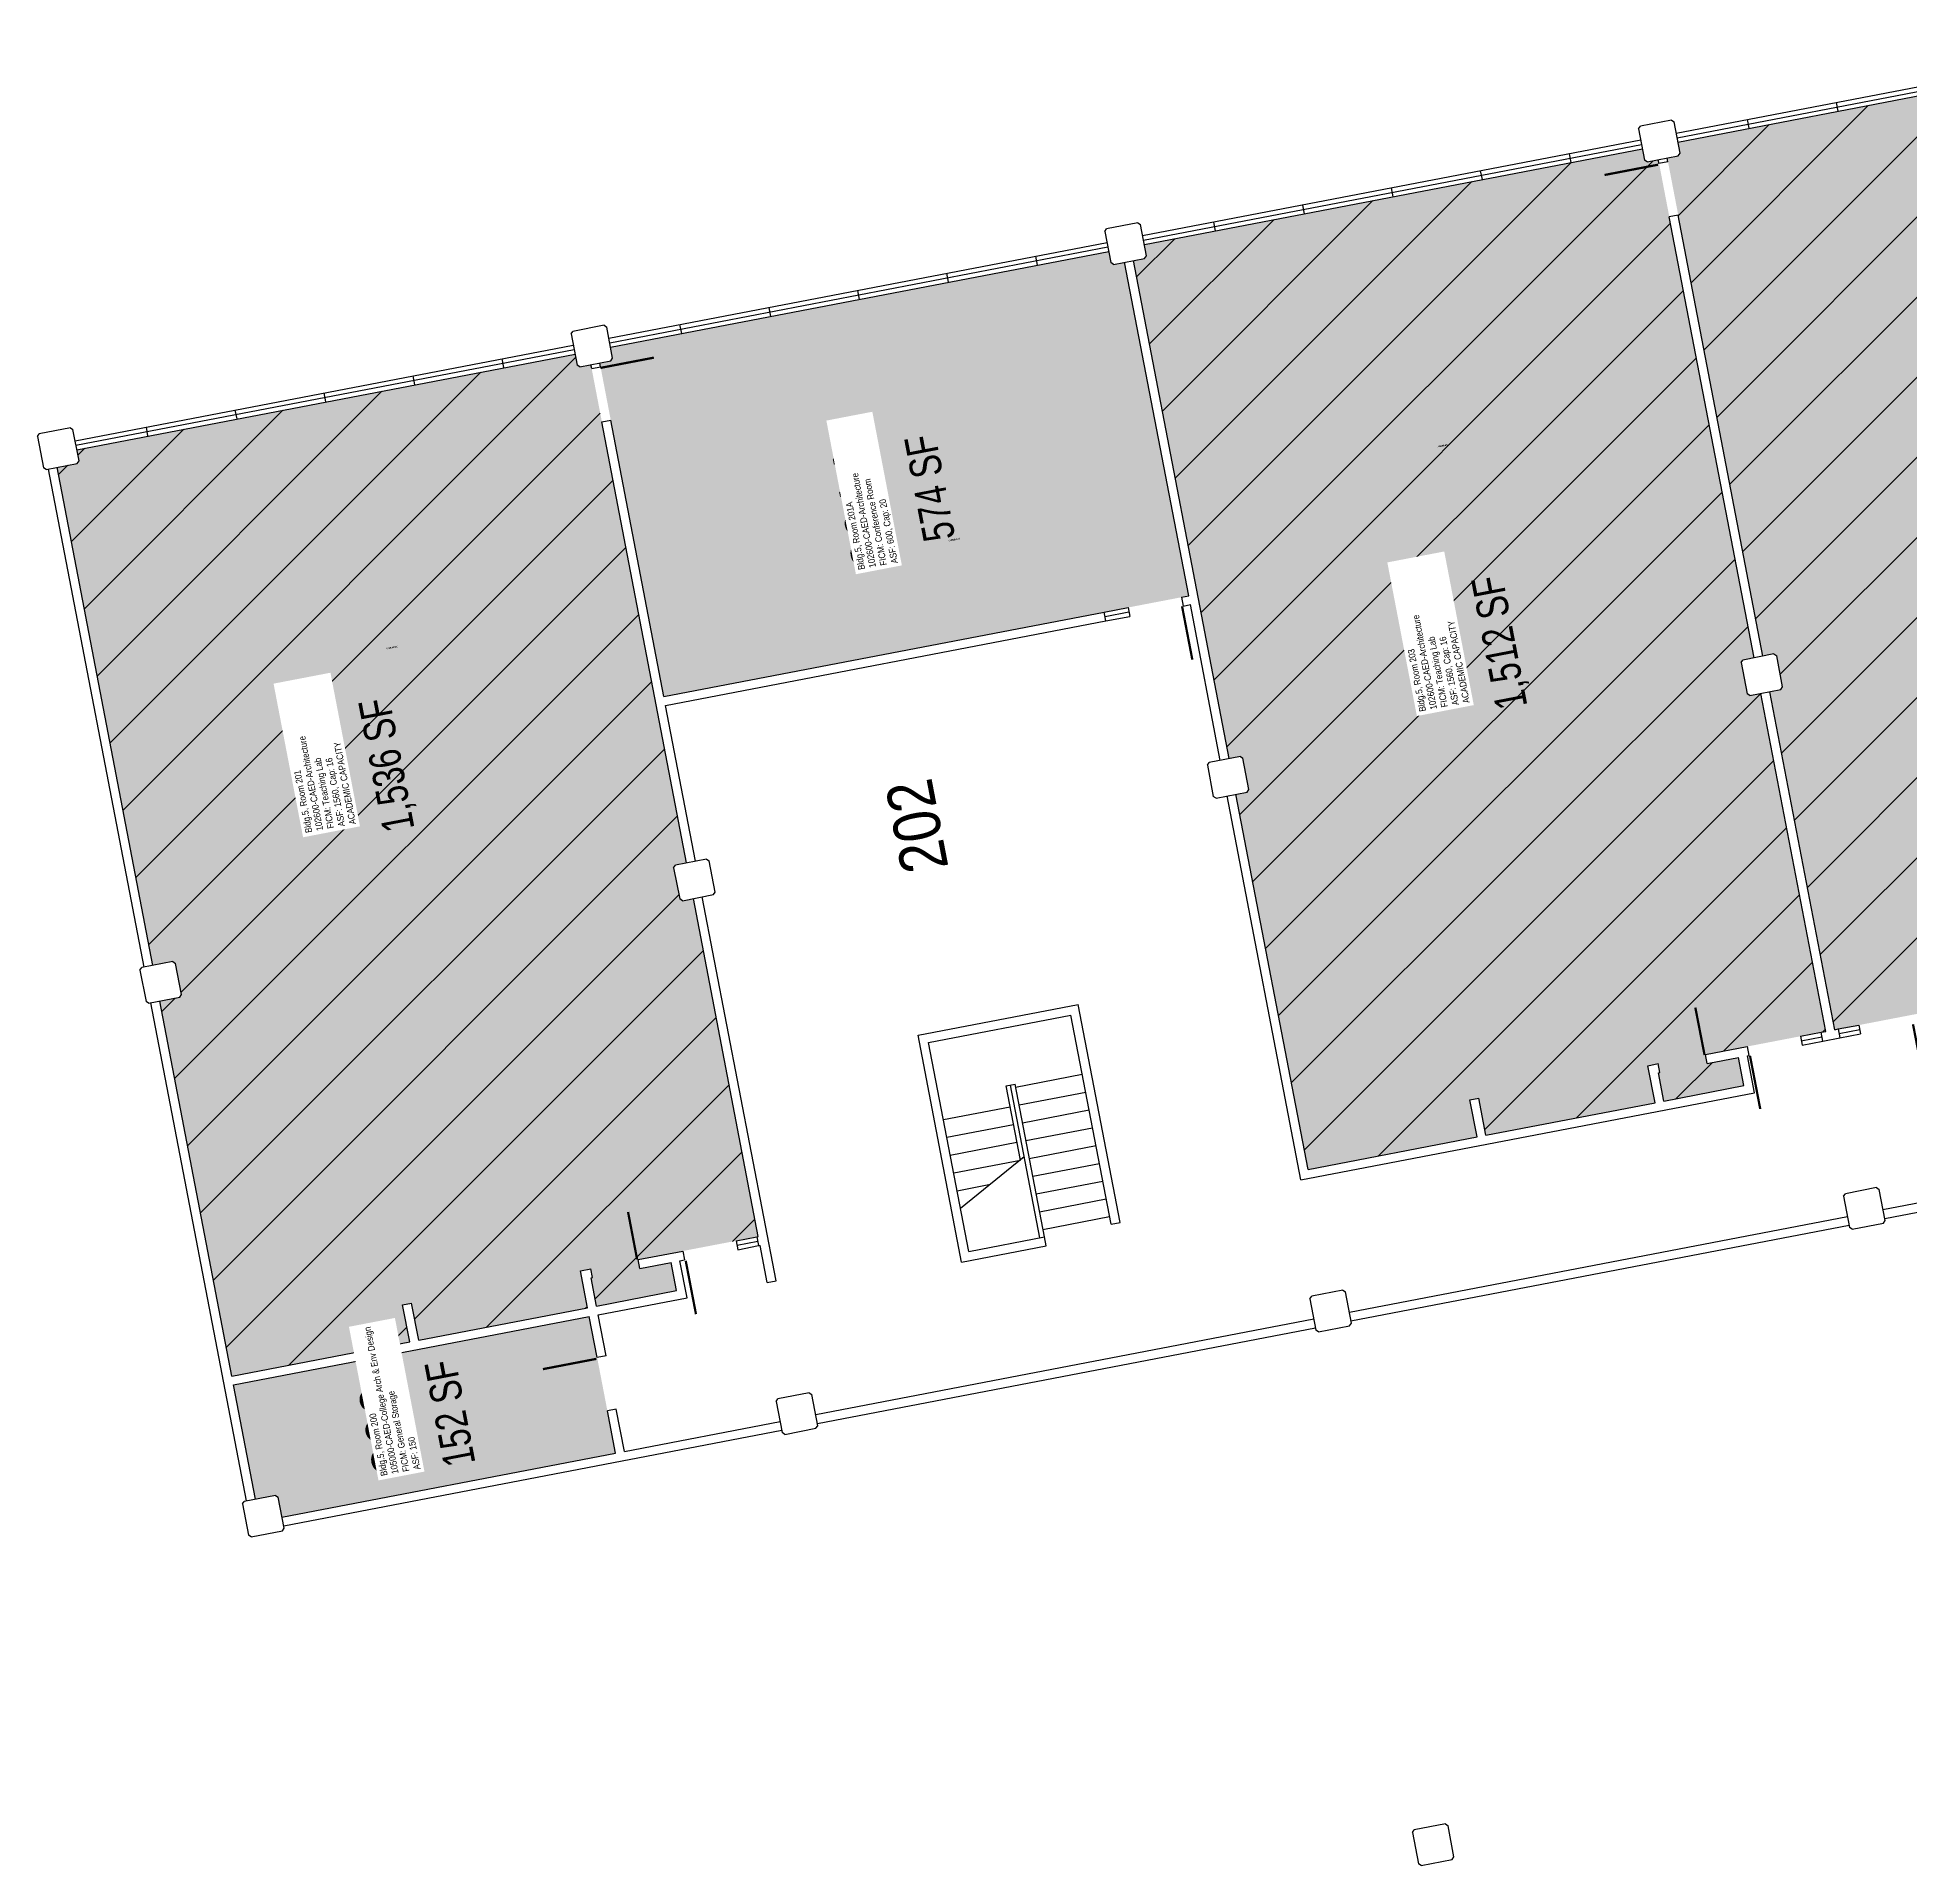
# Model space of a CAD drawing. Header units: inches. Extents: x 69199020 to 69202739, y 27674225 to 27677034.
# Drawn here: x 69199020 to 69200261, y 27675548 to 27676758 of the extents above; entities that cross this region are included whole.
import ezdxf
from ezdxf.enums import TextEntityAlignment as Align

# ---------------------------------------------------------------- set-up
doc = ezdxf.new("R2010")
doc.units = ezdxf.units.IN
doc.header["$LTSCALE"] = 10
doc.header["$MEASUREMENT"] = 0
for name, color, linetype in [('A-DOOR', 2, 'CONTINUOUS'), ('A-FLOR', 3, 'CONTINUOUS'), ('A-GLAZ', 1, 'CONTINUOUS'), ('A-IDEN-RNUM', 7, 'CONTINUOUS'), ('A-IDEN-SNUM', 4, 'CONTINUOUS'), ('A-IDEN-VNUM', 4, 'CONTINUOUS'), ('A-WALL', 5, 'CONTINUOUS'), ('AREA-TEXT', 3, 'CONTINUOUS'), ('Rooms-Capacity', 4, 'CONTINUOUS'), ('Rooms-Category-Color', 7, 'CONTINUOUS'), ('Rooms-College-Color', 7, 'CONTINUOUS'), ('Rooms-Department-Color', 7, 'CONTINUOUS'), ('Rooms-Division-Color', 7, 'CONTINUOUS'), ('Rooms-Information', 7, 'CONTINUOUS')]:
    doc.layers.add(name, color=color, linetype=linetype)
doc.styles.add('CP_AREA', font='arial.ttf', dxfattribs={"height": 15})
doc.styles.add('CP_ROOMSNUMBER', font='arial.ttf', dxfattribs={"height": 1})
doc.styles.add('CP_ROOMVNUMBER', font='arial.ttf', dxfattribs={"width": 0.85, "height": 0.075})
pattern_1 = [(45, (0, 0), (-26.516504294, 26.516504294), [])]

msp = doc.modelspace()

# ---------------------------------------------------------------- hatches: boundary and pattern name
at = {"layer": 'Rooms-Capacity'}
h = msp.add_hatch(dxfattribs=at)
h.set_pattern_fill('ANSI31', color=256, scale=300, style=0)
h.set_pattern_definition(pattern_1)
h.paths.add_polyline_path([(69200322.1, 27676116.5), (69200321, 27676122.4), (69200328.4, 27676123.9), (69200333.2, 27676099.3), (69200445.1, 27676120.8), (69200440.4, 27676145.4), (69200446.3, 27676146.5), (69200451, 27676121.9), (69200563, 27676143.5), (69200515.2, 27676391.9), (69200507.9, 27676390.5), (69200506.1, 27676391.7), (69200502.1, 27676412.3), (69200503.3, 27676414.1), (69200510.7, 27676415.5), (69200447.3, 27676745.4), (69200439.9, 27676744), (69200438.2, 27676745.2), (69200436.8, 27676752.6), (69200106.8, 27676689.2), (69200108.2, 27676681.8), (69200107, 27676680.1), (69200099.7, 27676678.7), (69200163.1, 27676348.7), (69200170.4, 27676350.1), (69200172.2, 27676348.9), (69200176.1, 27676328.3), (69200174.9, 27676326.5), (69200167.6, 27676325.1), (69200210.6, 27676101.2), (69200289.5, 27676116.4), (69200290.7, 27676110.5), (69200270.7, 27676106.6), (69200274.2, 27676088), (69200327.3, 27676098.2), (69200323.7, 27676116.8)])
h = msp.add_hatch(dxfattribs=at)
h.set_pattern_fill('ANSI31', color=256, scale=300, style=0)
h.set_pattern_definition(pattern_1)
h.paths.add_polyline_path([(69199746.1, 27676610.7), (69199753.5, 27676612.1), (69199754.7, 27676613.9), (69199753.3, 27676621.3), (69200083.2, 27676684.7), (69200084.6, 27676677.3), (69200086.4, 27676676.1), (69200093.8, 27676677.5), (69200157.2, 27676347.6), (69200149.8, 27676346.1), (69200148.6, 27676344.4), (69200152.6, 27676323.8), (69200154.3, 27676322.6), (69200161.7, 27676324), (69200204.7, 27676100.1), (69200125.1, 27676084.8), (69200126.2, 27676078.9), (69200146.9, 27676082.9), (69200150.5, 27676064.2), (69200097.5, 27676054), (69200093.9, 27676072.7), (69200094.8, 27676072.9), (69200093.7, 27676078.8), (69200086.9, 27676077.4), (69200091.6, 27676052.9), (69199979.6, 27676031.4), (69199974.9, 27676055.9), (69199969, 27676054.8), (69199973.7, 27676030.3), (69199861.8, 27676008.7), (69199814, 27676257.2), (69199821.4, 27676258.6), (69199822.6, 27676260.4), (69199818.6, 27676281), (69199816.9, 27676282.2), (69199809.5, 27676280.8)])
h = msp.add_hatch(dxfattribs=at)
h.set_pattern_fill('ANSI31', color=256, scale=300, style=0)
h.set_pattern_definition(pattern_1)
h.paths.add_polyline_path([(69199033.2, 27676473.8), (69199046.4, 27676476.3), (69199047.6, 27676478.1), (69199046.2, 27676485.4), (69199376.2, 27676548.8), (69199377.6, 27676541.5), (69199379.3, 27676540.3), (69199386.7, 27676541.7), (69199450.1, 27676211.7), (69199442.7, 27676210.3), (69199441.5, 27676208.5), (69199445.5, 27676187.9), (69199447.3, 27676186.7), (69199454.6, 27676188.1), (69199497.6, 27675964.2), (69199418.1, 27675949), (69199419.2, 27675943.1), (69199439.8, 27675947), (69199443.4, 27675928.4), (69199390.4, 27675918.2), (69199386.8, 27675936.8), (69199387.8, 27675937), (69199386.7, 27675942.9), (69199379.8, 27675941.6), (69199384.5, 27675917), (69199272.6, 27675895.5), (69199267.8, 27675920.1), (69199261.9, 27675919), (69199266.7, 27675894.4), (69199148.8, 27675871.8), (69199101.1, 27676120.2), (69199114.3, 27676122.8), (69199115.5, 27676124.5), (69199111.6, 27676145.1), (69199109.8, 27676146.3), (69199096.6, 27676143.8)])
at = {"layer": 'Rooms-Category-Color', "true_color": 0xe3f498}
for points in [[(69200322.1, 27676116.5), (69200321, 27676122.4), (69200328.4, 27676123.9), (69200333.2, 27676099.3), (69200445.1, 27676120.8), (69200440.4, 27676145.4), (69200446.3, 27676146.5), (69200451, 27676121.9), (69200563, 27676143.5), (69200515.2, 27676391.9), (69200507.9, 27676390.5), (69200506.1, 27676391.7), (69200502.1, 27676412.3), (69200503.3, 27676414.1), (69200510.7, 27676415.5), (69200447.3, 27676745.4), (69200439.9, 27676744), (69200438.2, 27676745.2), (69200436.8, 27676752.6), (69200106.8, 27676689.2), (69200108.2, 27676681.8), (69200107, 27676680.1), (69200099.7, 27676678.7), (69200163.1, 27676348.7), (69200170.4, 27676350.1), (69200172.2, 27676348.9), (69200176.1, 27676328.3), (69200174.9, 27676326.5), (69200167.6, 27676325.1), (69200210.6, 27676101.2), (69200289.5, 27676116.4), (69200290.7, 27676110.5), (69200270.7, 27676106.6), (69200274.2, 27676088), (69200327.3, 27676098.2), (69200323.7, 27676116.8)], [(69199746.1, 27676610.7), (69199753.5, 27676612.1), (69199754.7, 27676613.9), (69199753.3, 27676621.3), (69200083.2, 27676684.7), (69200084.6, 27676677.3), (69200086.4, 27676676.1), (69200093.8, 27676677.5), (69200157.2, 27676347.6), (69200149.8, 27676346.1), (69200148.6, 27676344.4), (69200152.6, 27676323.8), (69200154.3, 27676322.6), (69200161.7, 27676324), (69200204.7, 27676100.1), (69200125.1, 27676084.8), (69200126.2, 27676078.9), (69200146.9, 27676082.9), (69200150.5, 27676064.2), (69200097.5, 27676054), (69200093.9, 27676072.7), (69200094.8, 27676072.9), (69200093.7, 27676078.8), (69200086.9, 27676077.4), (69200091.6, 27676052.9), (69199979.6, 27676031.4), (69199974.9, 27676055.9), (69199969, 27676054.8), (69199973.7, 27676030.3), (69199861.8, 27676008.7), (69199814, 27676257.2), (69199821.4, 27676258.6), (69199822.6, 27676260.4), (69199818.6, 27676281), (69199816.9, 27676282.2), (69199809.5, 27676280.8)], [(69199033.2, 27676473.8), (69199046.4, 27676476.3), (69199047.6, 27676478.1), (69199046.2, 27676485.4), (69199376.2, 27676548.8), (69199377.6, 27676541.5), (69199379.3, 27676540.3), (69199386.7, 27676541.7), (69199450.1, 27676211.7), (69199442.7, 27676210.3), (69199441.5, 27676208.5), (69199445.5, 27676187.9), (69199447.3, 27676186.7), (69199454.6, 27676188.1), (69199497.6, 27675964.2), (69199418.1, 27675949), (69199419.2, 27675943.1), (69199439.8, 27675947), (69199443.4, 27675928.4), (69199390.4, 27675918.2), (69199386.8, 27675936.8), (69199387.8, 27675937), (69199386.7, 27675942.9), (69199379.8, 27675941.6), (69199384.5, 27675917), (69199272.6, 27675895.5), (69199267.8, 27675920.1), (69199261.9, 27675919), (69199266.7, 27675894.4), (69199148.8, 27675871.8), (69199101.1, 27676120.2), (69199114.3, 27676122.8), (69199115.5, 27676124.5), (69199111.6, 27676145.1), (69199109.8, 27676146.3), (69199096.6, 27676143.8)]]:
    msp.add_hatch(color=61, dxfattribs=at).paths.add_polyline_path(points)
at = {"layer": 'Rooms-Category-Color', "true_color": 0xfa9ba3}
msp.add_hatch(color=241, dxfattribs=at).paths.add_polyline_path([(69199392.6, 27676542.8), (69199400, 27676544.2), (69199401.1, 27676546), (69199399.7, 27676553.3), (69199729.7, 27676616.7), (69199731.1, 27676609.4), (69199732.9, 27676608.2), (69199740.2, 27676609.6), (69199782.7, 27676388.6), (69199435, 27676321.9)])
at = {"layer": 'Rooms-Category-Color', "true_color": 0xe3c5e1}
msp.add_hatch(color=254, dxfattribs=at).paths.add_polyline_path([(69199150, 27675865.9), (69199385.6, 27675911.2), (69199403, 27675820.8), (69199182, 27675778.4), (69199179.5, 27675791.6), (69199177.7, 27675792.8), (69199164.5, 27675790.3)])
at = {"layer": 'Rooms-College-Color', "true_color": 0xe3f498}
for points in [[(69200322.1, 27676116.5), (69200321, 27676122.4), (69200328.4, 27676123.9), (69200333.2, 27676099.3), (69200445.1, 27676120.8), (69200440.4, 27676145.4), (69200446.3, 27676146.5), (69200451, 27676121.9), (69200563, 27676143.5), (69200515.2, 27676391.9), (69200507.9, 27676390.5), (69200506.1, 27676391.7), (69200502.1, 27676412.3), (69200503.3, 27676414.1), (69200510.7, 27676415.5), (69200447.3, 27676745.4), (69200439.9, 27676744), (69200438.2, 27676745.2), (69200436.8, 27676752.6), (69200106.8, 27676689.2), (69200108.2, 27676681.8), (69200107, 27676680.1), (69200099.7, 27676678.7), (69200163.1, 27676348.7), (69200170.4, 27676350.1), (69200172.2, 27676348.9), (69200176.1, 27676328.3), (69200174.9, 27676326.5), (69200167.6, 27676325.1), (69200210.6, 27676101.2), (69200289.5, 27676116.4), (69200290.7, 27676110.5), (69200270.7, 27676106.6), (69200274.2, 27676088), (69200327.3, 27676098.2), (69200323.7, 27676116.8)], [(69199746.1, 27676610.7), (69199753.5, 27676612.1), (69199754.7, 27676613.9), (69199753.3, 27676621.3), (69200083.2, 27676684.7), (69200084.6, 27676677.3), (69200086.4, 27676676.1), (69200093.8, 27676677.5), (69200157.2, 27676347.6), (69200149.8, 27676346.1), (69200148.6, 27676344.4), (69200152.6, 27676323.8), (69200154.3, 27676322.6), (69200161.7, 27676324), (69200204.7, 27676100.1), (69200125.1, 27676084.8), (69200126.2, 27676078.9), (69200146.9, 27676082.9), (69200150.5, 27676064.2), (69200097.5, 27676054), (69200093.9, 27676072.7), (69200094.8, 27676072.9), (69200093.7, 27676078.8), (69200086.9, 27676077.4), (69200091.6, 27676052.9), (69199979.6, 27676031.4), (69199974.9, 27676055.9), (69199969, 27676054.8), (69199973.7, 27676030.3), (69199861.8, 27676008.7), (69199814, 27676257.2), (69199821.4, 27676258.6), (69199822.6, 27676260.4), (69199818.6, 27676281), (69199816.9, 27676282.2), (69199809.5, 27676280.8)], [(69199392.6, 27676542.8), (69199400, 27676544.2), (69199401.1, 27676546), (69199399.7, 27676553.3), (69199729.7, 27676616.7), (69199731.1, 27676609.4), (69199732.9, 27676608.2), (69199740.2, 27676609.6), (69199782.7, 27676388.6), (69199435, 27676321.9)], [(69199033.2, 27676473.8), (69199046.4, 27676476.3), (69199047.6, 27676478.1), (69199046.2, 27676485.4), (69199376.2, 27676548.8), (69199377.6, 27676541.5), (69199379.3, 27676540.3), (69199386.7, 27676541.7), (69199450.1, 27676211.7), (69199442.7, 27676210.3), (69199441.5, 27676208.5), (69199445.5, 27676187.9), (69199447.3, 27676186.7), (69199454.6, 27676188.1), (69199497.6, 27675964.2), (69199418.1, 27675949), (69199419.2, 27675943.1), (69199439.8, 27675947), (69199443.4, 27675928.4), (69199390.4, 27675918.2), (69199386.8, 27675936.8), (69199387.8, 27675937), (69199386.7, 27675942.9), (69199379.8, 27675941.6), (69199384.5, 27675917), (69199272.6, 27675895.5), (69199267.8, 27675920.1), (69199261.9, 27675919), (69199266.7, 27675894.4), (69199148.8, 27675871.8), (69199101.1, 27676120.2), (69199114.3, 27676122.8), (69199115.5, 27676124.5), (69199111.6, 27676145.1), (69199109.8, 27676146.3), (69199096.6, 27676143.8)], [(69199150, 27675865.9), (69199385.6, 27675911.2), (69199403, 27675820.8), (69199182, 27675778.4), (69199179.5, 27675791.6), (69199177.7, 27675792.8), (69199164.5, 27675790.3)]]:
    msp.add_hatch(color=61, dxfattribs=at).paths.add_polyline_path(points)
at = {"layer": 'Rooms-Department-Color', "true_color": 0xe3f498}
for points in [[(69200322.1, 27676116.5), (69200321, 27676122.4), (69200328.4, 27676123.9), (69200333.2, 27676099.3), (69200445.1, 27676120.8), (69200440.4, 27676145.4), (69200446.3, 27676146.5), (69200451, 27676121.9), (69200563, 27676143.5), (69200515.2, 27676391.9), (69200507.9, 27676390.5), (69200506.1, 27676391.7), (69200502.1, 27676412.3), (69200503.3, 27676414.1), (69200510.7, 27676415.5), (69200447.3, 27676745.4), (69200439.9, 27676744), (69200438.2, 27676745.2), (69200436.8, 27676752.6), (69200106.8, 27676689.2), (69200108.2, 27676681.8), (69200107, 27676680.1), (69200099.7, 27676678.7), (69200163.1, 27676348.7), (69200170.4, 27676350.1), (69200172.2, 27676348.9), (69200176.1, 27676328.3), (69200174.9, 27676326.5), (69200167.6, 27676325.1), (69200210.6, 27676101.2), (69200289.5, 27676116.4), (69200290.7, 27676110.5), (69200270.7, 27676106.6), (69200274.2, 27676088), (69200327.3, 27676098.2), (69200323.7, 27676116.8)], [(69199746.1, 27676610.7), (69199753.5, 27676612.1), (69199754.7, 27676613.9), (69199753.3, 27676621.3), (69200083.2, 27676684.7), (69200084.6, 27676677.3), (69200086.4, 27676676.1), (69200093.8, 27676677.5), (69200157.2, 27676347.6), (69200149.8, 27676346.1), (69200148.6, 27676344.4), (69200152.6, 27676323.8), (69200154.3, 27676322.6), (69200161.7, 27676324), (69200204.7, 27676100.1), (69200125.1, 27676084.8), (69200126.2, 27676078.9), (69200146.9, 27676082.9), (69200150.5, 27676064.2), (69200097.5, 27676054), (69200093.9, 27676072.7), (69200094.8, 27676072.9), (69200093.7, 27676078.8), (69200086.9, 27676077.4), (69200091.6, 27676052.9), (69199979.6, 27676031.4), (69199974.9, 27676055.9), (69199969, 27676054.8), (69199973.7, 27676030.3), (69199861.8, 27676008.7), (69199814, 27676257.2), (69199821.4, 27676258.6), (69199822.6, 27676260.4), (69199818.6, 27676281), (69199816.9, 27676282.2), (69199809.5, 27676280.8)], [(69199392.6, 27676542.8), (69199400, 27676544.2), (69199401.1, 27676546), (69199399.7, 27676553.3), (69199729.7, 27676616.7), (69199731.1, 27676609.4), (69199732.9, 27676608.2), (69199740.2, 27676609.6), (69199782.7, 27676388.6), (69199435, 27676321.9)], [(69199033.2, 27676473.8), (69199046.4, 27676476.3), (69199047.6, 27676478.1), (69199046.2, 27676485.4), (69199376.2, 27676548.8), (69199377.6, 27676541.5), (69199379.3, 27676540.3), (69199386.7, 27676541.7), (69199450.1, 27676211.7), (69199442.7, 27676210.3), (69199441.5, 27676208.5), (69199445.5, 27676187.9), (69199447.3, 27676186.7), (69199454.6, 27676188.1), (69199497.6, 27675964.2), (69199418.1, 27675949), (69199419.2, 27675943.1), (69199439.8, 27675947), (69199443.4, 27675928.4), (69199390.4, 27675918.2), (69199386.8, 27675936.8), (69199387.8, 27675937), (69199386.7, 27675942.9), (69199379.8, 27675941.6), (69199384.5, 27675917), (69199272.6, 27675895.5), (69199267.8, 27675920.1), (69199261.9, 27675919), (69199266.7, 27675894.4), (69199148.8, 27675871.8), (69199101.1, 27676120.2), (69199114.3, 27676122.8), (69199115.5, 27676124.5), (69199111.6, 27676145.1), (69199109.8, 27676146.3), (69199096.6, 27676143.8)], [(69199150, 27675865.9), (69199385.6, 27675911.2), (69199403, 27675820.8), (69199182, 27675778.4), (69199179.5, 27675791.6), (69199177.7, 27675792.8), (69199164.5, 27675790.3)]]:
    msp.add_hatch(color=61, dxfattribs=at).paths.add_polyline_path(points)
at = {"layer": 'Rooms-Division-Color', "true_color": 0xe3f498}
for points in [[(69200322.1, 27676116.5), (69200321, 27676122.4), (69200328.4, 27676123.9), (69200333.2, 27676099.3), (69200445.1, 27676120.8), (69200440.4, 27676145.4), (69200446.3, 27676146.5), (69200451, 27676121.9), (69200563, 27676143.5), (69200515.2, 27676391.9), (69200507.9, 27676390.5), (69200506.1, 27676391.7), (69200502.1, 27676412.3), (69200503.3, 27676414.1), (69200510.7, 27676415.5), (69200447.3, 27676745.4), (69200439.9, 27676744), (69200438.2, 27676745.2), (69200436.8, 27676752.6), (69200106.8, 27676689.2), (69200108.2, 27676681.8), (69200107, 27676680.1), (69200099.7, 27676678.7), (69200163.1, 27676348.7), (69200170.4, 27676350.1), (69200172.2, 27676348.9), (69200176.1, 27676328.3), (69200174.9, 27676326.5), (69200167.6, 27676325.1), (69200210.6, 27676101.2), (69200289.5, 27676116.4), (69200290.7, 27676110.5), (69200270.7, 27676106.6), (69200274.2, 27676088), (69200327.3, 27676098.2), (69200323.7, 27676116.8)], [(69199746.1, 27676610.7), (69199753.5, 27676612.1), (69199754.7, 27676613.9), (69199753.3, 27676621.3), (69200083.2, 27676684.7), (69200084.6, 27676677.3), (69200086.4, 27676676.1), (69200093.8, 27676677.5), (69200157.2, 27676347.6), (69200149.8, 27676346.1), (69200148.6, 27676344.4), (69200152.6, 27676323.8), (69200154.3, 27676322.6), (69200161.7, 27676324), (69200204.7, 27676100.1), (69200125.1, 27676084.8), (69200126.2, 27676078.9), (69200146.9, 27676082.9), (69200150.5, 27676064.2), (69200097.5, 27676054), (69200093.9, 27676072.7), (69200094.8, 27676072.9), (69200093.7, 27676078.8), (69200086.9, 27676077.4), (69200091.6, 27676052.9), (69199979.6, 27676031.4), (69199974.9, 27676055.9), (69199969, 27676054.8), (69199973.7, 27676030.3), (69199861.8, 27676008.7), (69199814, 27676257.2), (69199821.4, 27676258.6), (69199822.6, 27676260.4), (69199818.6, 27676281), (69199816.9, 27676282.2), (69199809.5, 27676280.8)], [(69199392.6, 27676542.8), (69199400, 27676544.2), (69199401.1, 27676546), (69199399.7, 27676553.3), (69199729.7, 27676616.7), (69199731.1, 27676609.4), (69199732.9, 27676608.2), (69199740.2, 27676609.6), (69199782.7, 27676388.6), (69199435, 27676321.9)], [(69199033.2, 27676473.8), (69199046.4, 27676476.3), (69199047.6, 27676478.1), (69199046.2, 27676485.4), (69199376.2, 27676548.8), (69199377.6, 27676541.5), (69199379.3, 27676540.3), (69199386.7, 27676541.7), (69199450.1, 27676211.7), (69199442.7, 27676210.3), (69199441.5, 27676208.5), (69199445.5, 27676187.9), (69199447.3, 27676186.7), (69199454.6, 27676188.1), (69199497.6, 27675964.2), (69199418.1, 27675949), (69199419.2, 27675943.1), (69199439.8, 27675947), (69199443.4, 27675928.4), (69199390.4, 27675918.2), (69199386.8, 27675936.8), (69199387.8, 27675937), (69199386.7, 27675942.9), (69199379.8, 27675941.6), (69199384.5, 27675917), (69199272.6, 27675895.5), (69199267.8, 27675920.1), (69199261.9, 27675919), (69199266.7, 27675894.4), (69199148.8, 27675871.8), (69199101.1, 27676120.2), (69199114.3, 27676122.8), (69199115.5, 27676124.5), (69199111.6, 27676145.1), (69199109.8, 27676146.3), (69199096.6, 27676143.8)], [(69199150, 27675865.9), (69199385.6, 27675911.2), (69199403, 27675820.8), (69199182, 27675778.4), (69199179.5, 27675791.6), (69199177.7, 27675792.8), (69199164.5, 27675790.3)]]:
    msp.add_hatch(color=61, dxfattribs=at).paths.add_polyline_path(points)

# ---------------------------------------------------------------- linework, layer by layer
at = {"layer": 'A-DOOR'}
for points in [[(69200093.6, 27676674.2, 1.5, 1.5, 0), (69200058.2, 27676667.4, 0, 0, 0), (69200058.4, 27676666.6, 0, 0, 0.414214), (69200101.7, 27676639.8, 0, 0, 0.414214)], [(69199393, 27676539.6, 1.5, 1.5, 0), (69199428.4, 27676546.4, 0, 0, 0), (69199428.5, 27676545.6, 0, 0, -0.414214), (69199398.2, 27676504.7, 0, 0, -0.414214)], [(69199778.3, 27676381.7, 1.5, 1.5, 0), (69199785.1, 27676346.3, 0, 0, 0), (69199784.3, 27676346.2, 0, 0, -0.414214), (69199743.4, 27676376.5, 0, 0, -0.414214)], [(69200124.4, 27676084.5, 1.5, 1.5, 0), (69200118.3, 27676115.9, 0, 0, 0), (69200119.1, 27676116.1, 0, 0, 0.414214), (69200093.7, 27676078.6, 0, 0, 0.414214)], [(69200262.5, 27676104.8, 1.5, 1.5, 0), (69200269.3, 27676069.4, 0, 0, 0), (69200268.5, 27676069.3, 0, 0, -0.414214), (69200227.6, 27676099.6, 0, 0, -0.414214)], [(69200154.5, 27676084, 1.5, 1.5, 0), (69200161.3, 27676048.7, 0, 0, 0), (69200162, 27676048.8, 0, 0, 0.414214), (69200188.8, 27676092.2, 0, 0, 0.414214)], [(69199417.3, 27675949.1, 1.5, 1.5, 0), (69199411.3, 27675980.5, 0, 0, 0), (69199412, 27675980.6, 0, 0, 0.414214), (69199386.6, 27675943.2, 0, 0, 0.414214)], [(69199449.5, 27675948.2, 1.5, 1.5, 0), (69199456.3, 27675912.8, 0, 0, 0), (69199457.1, 27675913, 0, 0, 0.414214), (69199483.9, 27675956.3, 0, 0, 0.414214)], [(69199390.3, 27675883.2, 1.5, 1.5, 0), (69199354.9, 27675876.4, 0, 0, 0), (69199355, 27675875.7, 0, 0, 0.414214), (69199398.4, 27675848.9, 0, 0, 0.414214)]]:
    msp.add_lwpolyline(points, format="xyseb", dxfattribs=at)
at = {"layer": 'A-FLOR'}
for p, q in [((69199668, 27676063.2), (69199712.2, 27676071.7)), ((69199661.8, 27676064), (69199667.7, 27676065.1)), ((69199671.2, 27676014.9), (69199661.8, 27676064)), ((69199684.1, 27675963.4), (69199664.7, 27676064.6)), ((69199687.1, 27675964), (69199667.7, 27676065.1)), ((69199670.3, 27676051.4), (69199714.5, 27676059.9)), ((69199620.2, 27676041.8), (69199664.4, 27676050.2)), ((69199672.6, 27676039.6), (69199716.8, 27676048.1)), ((69199622.5, 27676030), (69199666.7, 27676038.5)), ((69199674.8, 27676027.8), (69199719, 27676036.3)), ((69199624.7, 27676018.2), (69199668.9, 27676026.7)), ((69199673.8, 27676017), (69199631.5, 27675982.8)), ((69199677.1, 27676016), (69199721.3, 27676024.5)), ((69199627, 27676006.4), (69199671.2, 27676014.9)), ((69199679.4, 27676004.2), (69199723.5, 27676012.7)), ((69199629.3, 27675994.6), (69199651.4, 27675998.9)), ((69199681.6, 27675992.5), (69199725.8, 27676000.9)), ((69199683.9, 27675980.7), (69199728.1, 27675989.2)), ((69199686.1, 27675968.9), (69199730.3, 27675977.4))]:
    msp.add_line(p, q, dxfattribs=at)
at = {"layer": 'A-GLAZ'}
for p, q in [((69200105.7, 27676695.1), (69200435.6, 27676758.5)), ((69200106.2, 27676692.1), (69200436.2, 27676755.5)), ((69200106.8, 27676689.2), (69200436.8, 27676752.6)), ((69200212.9, 27676709.6), (69200211.7, 27676715.5)), ((69200153.9, 27676698.3), (69200152.8, 27676704.1)), ((69199752.1, 27676627.2), (69200082.1, 27676690.6)), ((69199752.7, 27676624.2), (69200082.7, 27676687.6)), ((69199753.3, 27676621.3), (69200083.2, 27676684.7)), ((69200036.1, 27676675.6), (69200035, 27676681.5)), ((69199977.2, 27676664.3), (69199976, 27676670.2)), ((69199918.2, 27676653), (69199917.1, 27676658.9)), ((69199859.3, 27676641.6), (69199858.2, 27676647.5)), ((69199800.4, 27676630.3), (69199799.3, 27676636.2)), ((69199398.6, 27676559.2), (69199728.6, 27676622.6)), ((69199399.2, 27676556.3), (69199729.1, 27676619.7)), ((69199399.7, 27676553.3), (69199729.7, 27676616.7)), ((69199682.6, 27676607.7), (69199681.4, 27676613.6)), ((69199623.6, 27676596.4), (69199622.5, 27676602.3)), ((69199564.7, 27676585), (69199563.6, 27676590.9)), ((69199505.8, 27676573.7), (69199504.7, 27676579.6)), ((69199446.9, 27676562.4), (69199445.7, 27676568.3)), ((69199045.1, 27676491.3), (69199375, 27676554.7)), ((69199045.6, 27676488.4), (69199375.6, 27676551.8)), ((69199046.2, 27676485.4), (69199376.2, 27676548.8)), ((69199329, 27676539.8), (69199327.9, 27676545.7)), ((69199270.1, 27676528.4), (69199269, 27676534.3)), ((69199211.2, 27676517.1), (69199210, 27676523)), ((69199093.3, 27676494.5), (69199092.2, 27676500.4)), ((69199152.3, 27676505.8), (69199151.1, 27676511.7)), ((69199726.7, 27676377.9), (69199742.5, 27676380.9)), ((69199727.3, 27676374.9), (69199743.1, 27676378)), ((69199727.8, 27676372), (69199743.7, 27676375)), ((69200212.9, 27676101.7), (69200226.7, 27676104.3)), ((69200187.9, 27676096.9), (69200201.7, 27676099.5)), ((69200188.5, 27676093.9), (69200202.2, 27676096.6)), ((69200189.1, 27676091), (69200202.8, 27676093.6)), ((69200213.5, 27676098.7), (69200227.3, 27676101.4)), ((69200214.1, 27676095.8), (69200227.8, 27676098.4)), ((69199482.9, 27675961.4), (69199496.6, 27675964.1)), ((69199483.5, 27675958.5), (69199497.2, 27675961.1)), ((69199484, 27675955.5), (69199497.8, 27675958.2))]:
    msp.add_line(p, q, dxfattribs=at)
at = {"layer": 'A-WALL'}
for p, q in [((69200080.7, 27676697.9), (69200081.9, 27676699.7)), ((69200102.5, 27676703.6), (69200081.9, 27676699.7)), ((69200102.5, 27676703.6), (69200104.2, 27676702.5)), ((69200108.2, 27676681.8), (69200104.2, 27676702.5)), ((69200080.7, 27676697.9), (69200084.6, 27676677.3)), ((69200086.4, 27676676.1), (69200084.6, 27676677.3)), ((69200086.4, 27676676.1), (69200107, 27676680.1)), ((69200094.2, 27676675), (69200093.8, 27676677.5)), ((69200100.1, 27676676.2), (69200094.2, 27676675)), ((69200100.1, 27676676.2), (69200099.7, 27676678.7)), ((69200107, 27676680.1), (69200108.2, 27676681.8)), ((69200106.9, 27676640.8), (69200101, 27676639.7)), ((69200157.2, 27676347.6), (69200101, 27676639.7)), ((69200163.1, 27676348.7), (69200106.9, 27676640.8)), ((69199727.1, 27676630), (69199728.3, 27676631.8)), ((69199727.1, 27676630), (69199731.1, 27676609.4)), ((69199749, 27676635.7), (69199728.3, 27676631.8)), ((69199749, 27676635.7), (69199750.7, 27676634.5)), ((69199754.7, 27676613.9), (69199750.7, 27676634.5)), ((69199732.9, 27676608.2), (69199753.5, 27676612.1)), ((69199753.5, 27676612.1), (69199754.7, 27676613.9)), ((69199732.9, 27676608.2), (69199731.1, 27676609.4)), ((69199782.7, 27676388.6), (69199740.2, 27676609.6)), ((69199809.5, 27676280.8), (69199746.1, 27676610.7)), ((69199373.6, 27676562.1), (69199374.8, 27676563.8)), ((69199373.6, 27676562.1), (69199377.6, 27676541.5)), ((69199395.4, 27676567.8), (69199374.8, 27676563.8)), ((69199395.4, 27676567.8), (69199397.2, 27676566.6)), ((69199401.1, 27676546), (69199397.2, 27676566.6)), ((69199379.3, 27676540.3), (69199377.6, 27676541.5)), ((69199379.3, 27676540.3), (69199400, 27676544.2)), ((69199387.2, 27676539.2), (69199386.7, 27676541.7)), ((69199387.2, 27676539.2), (69199393.1, 27676540.3)), ((69199393.1, 27676540.3), (69199392.6, 27676542.8)), ((69199400, 27676544.2), (69199401.1, 27676546)), ((69199041.9, 27676499.9), (69199021.3, 27676495.9)), ((69199041.9, 27676499.9), (69199043.6, 27676498.7)), ((69199394, 27676503.8), (69199399.9, 27676505)), ((69199450.1, 27676211.7), (69199394, 27676503.8)), ((69199435, 27676321.9), (69199399.9, 27676505)), ((69199020.1, 27676494.2), (69199021.3, 27676495.9)), ((69199020.1, 27676494.2), (69199024, 27676473.5)), ((69199047.6, 27676478.1), (69199043.6, 27676498.7)), ((69199025.8, 27676472.3), (69199046.4, 27676476.3)), ((69199046.4, 27676476.3), (69199047.6, 27676478.1)), ((69199025.8, 27676472.3), (69199024, 27676473.5)), ((69199090.7, 27676142.7), (69199027.3, 27676472.6)), ((69199096.6, 27676143.8), (69199033.2, 27676473.8)), ((69199777.9, 27676387.7), (69199782.7, 27676388.6)), ((69199435, 27676321.9), (69199726.7, 27676377.9)), ((69199727.8, 27676372), (69199726.7, 27676377.9)), ((69199742.5, 27676380.9), (69199743.7, 27676375)), ((69199777.9, 27676387.7), (69199779, 27676381.8)), ((69199779, 27676381.8), (69199783.8, 27676382.8)), ((69199803.6, 27676279.6), (69199783.8, 27676382.8)), ((69199436.2, 27676316), (69199727.8, 27676372)), ((69200148.6, 27676344.4), (69200149.8, 27676346.1)), ((69200148.6, 27676344.4), (69200152.6, 27676323.8)), ((69200170.4, 27676350.1), (69200149.8, 27676346.1)), ((69200170.4, 27676350.1), (69200172.2, 27676348.9)), ((69200176.1, 27676328.3), (69200172.2, 27676348.9)), ((69200154.3, 27676322.6), (69200174.9, 27676326.5)), ((69200174.9, 27676326.5), (69200176.1, 27676328.3)), ((69199456, 27676212.8), (69199436.2, 27676316)), ((69200154.3, 27676322.6), (69200152.6, 27676323.8)), ((69200204.7, 27676100.1), (69200161.7, 27676324)), ((69200210.6, 27676101.2), (69200167.6, 27676325.1)), ((69199795.1, 27676276.5), (69199796.3, 27676278.2)), ((69199795.1, 27676276.5), (69199799, 27676255.8)), ((69199816.9, 27676282.2), (69199796.3, 27676278.2)), ((69199816.9, 27676282.2), (69199818.6, 27676281)), ((69199822.6, 27676260.4), (69199818.6, 27676281)), ((69199800.8, 27676254.7), (69199799, 27676255.8)), ((69199800.8, 27676254.7), (69199821.4, 27676258.6)), ((69199857, 27676001.7), (69199808.2, 27676256.1)), ((69199861.8, 27676008.7), (69199814, 27676257.2)), ((69199821.4, 27676258.6), (69199822.6, 27676260.4)), ((69199441.5, 27676208.5), (69199442.7, 27676210.3)), ((69199441.5, 27676208.5), (69199445.5, 27676187.9)), ((69199463.3, 27676214.3), (69199442.7, 27676210.3)), ((69199463.3, 27676214.3), (69199465.1, 27676213.1)), ((69199469.1, 27676192.4), (69199465.1, 27676213.1)), ((69199447.3, 27676186.7), (69199467.9, 27676190.7)), ((69199467.9, 27676190.7), (69199469.1, 27676192.4)), ((69199447.3, 27676186.7), (69199445.5, 27676187.9)), ((69199497.6, 27675964.2), (69199454.6, 27676188.1)), ((69199509.4, 27675934.9), (69199460.5, 27676189.3)), ((69199088, 27676140.6), (69199089.2, 27676142.4)), ((69199088, 27676140.6), (69199092, 27676120)), ((69199109.8, 27676146.3), (69199089.2, 27676142.4)), ((69199109.8, 27676146.3), (69199111.6, 27676145.1)), ((69199115.5, 27676124.5), (69199111.6, 27676145.1)), ((69199093.7, 27676118.8), (69199092, 27676120)), ((69199093.7, 27676118.8), (69199114.3, 27676122.8)), ((69199158.6, 27675789.1), (69199095.2, 27676119.1)), ((69199148.8, 27675871.8), (69199101.1, 27676120.2)), ((69199114.3, 27676122.8), (69199115.5, 27676124.5)), ((69199603.4, 27676097.6), (69199709.4, 27676118)), ((69199737.2, 27675973.6), (69199709.4, 27676118)), ((69199610.4, 27676092.8), (69199704.7, 27676110.9)), ((69199731.3, 27675972.5), (69199704.7, 27676110.9)), ((69200226.7, 27676104.3), (69200227.8, 27676098.4)), ((69199632.2, 27675947.3), (69199603.4, 27676097.6)), ((69199637, 27675954.4), (69199610.4, 27676092.8)), ((69200187.9, 27676096.9), (69200189.1, 27676091)), ((69200201.7, 27676099.5), (69200204.7, 27676100.1)), ((69200202.8, 27676093.6), (69200201.7, 27676099.5)), ((69200202.8, 27676093.6), (69200214.1, 27676095.8)), ((69200210.6, 27676101.2), (69200212.9, 27676101.7)), ((69200212.9, 27676101.7), (69200214.1, 27676095.8)), ((69200086.9, 27676077.4), (69200093.7, 27676078.8)), ((69200094.8, 27676072.9), (69200093.7, 27676078.8)), ((69200125.1, 27676084.8), (69200152.6, 27676090.1)), ((69200126.2, 27676078.9), (69200125.1, 27676084.8)), ((69200126.2, 27676078.9), (69200146.9, 27676082.9)), ((69200150.5, 27676064.2), (69200146.9, 27676082.9)), ((69200152.6, 27676090.1), (69200153.7, 27676084.2)), ((69200152.8, 27676084), (69200153.7, 27676084.2)), ((69200157.5, 27676059.5), (69200152.8, 27676084)), ((69200091.6, 27676052.9), (69200086.9, 27676077.4)), ((69200093.9, 27676072.7), (69200094.8, 27676072.9)), ((69200097.5, 27676054), (69200093.9, 27676072.7)), ((69199857, 27676001.7), (69200157.5, 27676059.5)), ((69199969, 27676054.8), (69199974.9, 27676055.9)), ((69199973.7, 27676030.3), (69199969, 27676054.8)), ((69199979.6, 27676031.4), (69199974.9, 27676055.9)), ((69200097.5, 27676054), (69200150.5, 27676064.2)), ((69199979.6, 27676031.4), (69200091.6, 27676052.9)), ((69200242.6, 27675982.1), (69200572.6, 27676045.5)), ((69199861.8, 27676008.7), (69199973.7, 27676030.3)), ((69200243.8, 27675976.2), (69200573.7, 27676039.6)), ((69200216.5, 27675990.9), (69200217.7, 27675992.6)), ((69200216.5, 27675990.9), (69200217.7, 27675992.6)), ((69200238.3, 27675996.6), (69200217.7, 27675992.6)), ((69200238.3, 27675996.6), (69200217.7, 27675992.6)), ((69200238.3, 27675996.6), (69200240.1, 27675995.4)), ((69200238.3, 27675996.6), (69200240.1, 27675995.4)), ((69200244.1, 27675974.8), (69200240.1, 27675995.4)), ((69200244.1, 27675974.8), (69200240.1, 27675995.4)), ((69200216.5, 27675990.9), (69200220.5, 27675970.2)), ((69200216.5, 27675990.9), (69200220.5, 27675970.2)), ((69199731.3, 27675972.5), (69199737.2, 27675973.6)), ((69199889.1, 27675914.2), (69200219.1, 27675977.6)), ((69199890.2, 27675908.3), (69200220.2, 27675971.7)), ((69200222.2, 27675969), (69200220.5, 27675970.2)), ((69200222.2, 27675969), (69200220.5, 27675970.2)), ((69200222.2, 27675969), (69200242.9, 27675973)), ((69200222.2, 27675969), (69200242.9, 27675973)), ((69200242.9, 27675973), (69200244.1, 27675974.8)), ((69200242.9, 27675973), (69200244.1, 27675974.8)), ((69199418.1, 27675949), (69199447.5, 27675954.6)), ((69199447.5, 27675954.6), (69199448.7, 27675948.7)), ((69199482.9, 27675961.4), (69199484, 27675955.5)), ((69199496.6, 27675964.1), (69199497.6, 27675964.2)), ((69199496.6, 27675964.1), (69199497.8, 27675958.2)), ((69199497.8, 27675958.2), (69199498.8, 27675958.3)), ((69199503.5, 27675933.8), (69199498.8, 27675958.3)), ((69199632.2, 27675947.3), (69199688.2, 27675958.1)), ((69199637, 27675954.4), (69199687.1, 27675964)), ((69199688.2, 27675958.1), (69199687.1, 27675964)), ((69199379.8, 27675941.6), (69199386.7, 27675942.9)), ((69199384.5, 27675917), (69199379.8, 27675941.6)), ((69199387.8, 27675937), (69199386.7, 27675942.9)), ((69199419.2, 27675943.1), (69199418.1, 27675949)), ((69199419.2, 27675943.1), (69199439.8, 27675947)), ((69199443.4, 27675928.4), (69199439.8, 27675947)), ((69199445.7, 27675948.2), (69199448.7, 27675948.7)), ((69199450.5, 27675923.6), (69199445.7, 27675948.2)), ((69199386.8, 27675936.8), (69199387.8, 27675937)), ((69199390.4, 27675918.2), (69199386.8, 27675936.8)), ((69199503.5, 27675933.8), (69199509.4, 27675934.9)), ((69199261.9, 27675919), (69199267.8, 27675920.1)), ((69199266.7, 27675894.4), (69199261.9, 27675919)), ((69199272.6, 27675895.5), (69199267.8, 27675920.1)), ((69199272.6, 27675895.5), (69199384.5, 27675917)), ((69199390.4, 27675918.2), (69199443.4, 27675928.4)), ((69199391.5, 27675912.3), (69199450.5, 27675923.6)), ((69199863, 27675922.9), (69199864.2, 27675924.7)), ((69199863, 27675922.9), (69199864.2, 27675924.7)), ((69199863, 27675922.9), (69199867, 27675902.3)), ((69199863, 27675922.9), (69199867, 27675902.3)), ((69199884.8, 27675928.7), (69199864.2, 27675924.7)), ((69199884.8, 27675928.7), (69199864.2, 27675924.7)), ((69199884.8, 27675928.7), (69199886.6, 27675927.5)), ((69199884.8, 27675928.7), (69199886.6, 27675927.5)), ((69199890.5, 27675906.8), (69199886.6, 27675927.5)), ((69199890.5, 27675906.8), (69199886.6, 27675927.5)), ((69199150, 27675865.9), (69199385.6, 27675911.2)), ((69199390.8, 27675884.1), (69199385.6, 27675911.2)), ((69199396.7, 27675885.2), (69199391.5, 27675912.3)), ((69199535.6, 27675846.3), (69199865.5, 27675909.7)), ((69199868.7, 27675901.1), (69199889.3, 27675905.1)), ((69199868.7, 27675901.1), (69199889.3, 27675905.1)), ((69199889.3, 27675905.1), (69199890.5, 27675906.8)), ((69199889.3, 27675905.1), (69199890.5, 27675906.8)), ((69199148.8, 27675871.8), (69199266.7, 27675894.4)), ((69199536.7, 27675840.4), (69199866.7, 27675903.8)), ((69199868.7, 27675901.1), (69199867, 27675902.3)), ((69199868.7, 27675901.1), (69199867, 27675902.3)), ((69199396.7, 27675885.2), (69199390.8, 27675884.1)), ((69199164.5, 27675790.3), (69199150, 27675865.9)), ((69199509.5, 27675855), (69199510.6, 27675856.8)), ((69199509.5, 27675855), (69199510.6, 27675856.8)), ((69199509.5, 27675855), (69199513.4, 27675834.4)), ((69199509.5, 27675855), (69199513.4, 27675834.4)), ((69199531.3, 27675860.7), (69199510.6, 27675856.8)), ((69199531.3, 27675860.7), (69199510.6, 27675856.8)), ((69199531.3, 27675860.7), (69199533, 27675859.5)), ((69199531.3, 27675860.7), (69199533, 27675859.5)), ((69199537, 27675838.9), (69199533, 27675859.5)), ((69199537, 27675838.9), (69199533, 27675859.5)), ((69199403.5, 27675849.9), (69199397.6, 27675848.7)), ((69199403, 27675820.8), (69199397.6, 27675848.7)), ((69199408.9, 27675821.9), (69199403.5, 27675849.9)), ((69199183.2, 27675772.5), (69199513.1, 27675835.9)), ((69199408.9, 27675821.9), (69199512, 27675841.8)), ((69199515.2, 27675833.2), (69199513.4, 27675834.4)), ((69199515.2, 27675833.2), (69199513.4, 27675834.4)), ((69199515.2, 27675833.2), (69199535.8, 27675837.2)), ((69199515.2, 27675833.2), (69199535.8, 27675837.2)), ((69199535.8, 27675837.2), (69199537, 27675838.9)), ((69199535.8, 27675837.2), (69199537, 27675838.9)), ((69199182, 27675778.4), (69199403, 27675820.8)), ((69199177.7, 27675792.8), (69199157.1, 27675788.8)), ((69199177.7, 27675792.8), (69199179.5, 27675791.6)), ((69199155.9, 27675787.1), (69199157.1, 27675788.8)), ((69199155.9, 27675787.1), (69199159.9, 27675766.5)), ((69199183.5, 27675771), (69199179.5, 27675791.6)), ((69199161.6, 27675765.3), (69199182.3, 27675769.2)), ((69199182.3, 27675769.2), (69199183.5, 27675771)), ((69199161.6, 27675765.3), (69199159.9, 27675766.5)), ((69199930.9, 27675569.4), (69199932.1, 27675571.2)), ((69199930.9, 27675569.4), (69199932.1, 27675571.2)), ((69199930.9, 27675569.4), (69199934.9, 27675548.8)), ((69199930.9, 27675569.4), (69199934.9, 27675548.8)), ((69199952.7, 27675575.1), (69199932.1, 27675571.2)), ((69199952.7, 27675575.1), (69199932.1, 27675571.2)), ((69199952.7, 27675575.1), (69199954.5, 27675573.9)), ((69199952.7, 27675575.1), (69199954.5, 27675573.9)), ((69199958.4, 27675553.3), (69199954.5, 27675573.9)), ((69199958.4, 27675553.3), (69199954.5, 27675573.9)), ((69199936.6, 27675547.6), (69199934.9, 27675548.8)), ((69199936.6, 27675547.6), (69199934.9, 27675548.8)), ((69199936.6, 27675547.6), (69199957.3, 27675551.5)), ((69199936.6, 27675547.6), (69199957.3, 27675551.5)), ((69199957.3, 27675551.5), (69199958.4, 27675553.3)), ((69199957.3, 27675551.5), (69199958.4, 27675553.3))]:
    msp.add_line(p, q, dxfattribs=at)

# ---------------------------------------------------------------- texts
at = {"layer": 'A-IDEN-RNUM', "style": 'CP_ROOMSNUMBER', "width": 0.85}
for s, p in [('0203-00', (69199951.2, 27676488.1)), ('0201-A0', (69199627.5, 27676425.9)), ('0201-00', (69199255.1, 27676354.4)), ('0200-00', (69199245.1, 27675840.1))]:
    msp.add_text(s, height=1, rotation=10.8755, dxfattribs=at).set_placement(p, align=Align.MIDDLE)
at = {"layer": 'A-IDEN-SNUM', "style": 'CP_ROOMSNUMBER', "width": 0.85}
for s, p in [('0050020300', (69199951.2, 27676488.1)), ('00500201A0', (69199627.5, 27676425.9)), ('0050020100', (69199255.1, 27676354.4)), ('0050020000', (69199245.1, 27675840.1))]:
    msp.add_text(s, height=1, rotation=10.8755, dxfattribs=at).set_placement(p, align=Align.MIDDLE)
at = {"layer": 'A-IDEN-VNUM', "style": 'CP_ROOMVNUMBER', "width": 0.85}
for s, p in [('201A', (69199568.3, 27676450.1)), ('203', (69199948.2, 27676345.2)), ('201', (69199210.3, 27676264.9)), ('202', (69199602.6, 27676236)), ('200', (69199253.1, 27675837.6))]:
    msp.add_text(s, height=31, rotation=100.88, dxfattribs=at).set_placement(p, align=Align.MIDDLE)
at = {"layer": 'AREA-TEXT', "style": 'CP_AREA', "width": 0.75}
for s, p in [('574 SF', (69199611.1, 27676460)), ('1,512 SF', (69199988.4, 27676357.6)), ('1,536 SF', (69199251.2, 27676276.4)), ('152 SF', (69199293.3, 27675847.1))]:
    msp.add_text(s, height=21, rotation=100.8755, dxfattribs=at).set_placement(p, align=Align.MIDDLE_CENTER)

# ---------------------------------------------------------------- next in the draw order: texts
at = {"layer": 'Rooms-Information', "width": 99.2, "attachment_point": 7, "rotation": 100.88, "style": 'CP_ROOMVNUMBER', "bg_fill": 3, "box_fill_scale": 1.5, "bg_fill_color": 9, "bg_fill_true_color": 13158600, "bg_fill_transparency": 0}
for s, insert, char_height in [('Bldg.5, Room 201A^M^J102600-CAED-Architecture^M^JFICM: Conference Room^M^JASF: 600, Cap: 20', (69199591.4, 27676410.8), 4.429), ('Bldg.5, Room 203^M^J102600-CAED-Architecture^M^JFICM: Teaching Lab^M^JASF: 1560, Cap: 16^M^JACADEMIC CAPACITY', (69199969, 27676318), 4.4286), ('Bldg.5, Room 201^M^J102600-CAED-Architecture^M^JFICM: Teaching Lab^M^JASF: 1560, Cap: 16^M^JACADEMIC CAPACITY', (69199231.2, 27676237.7), 4.4286), ('Bldg.5, Room 200^M^J105000-CAED-College Arch & Env Design^M^JFICM: General Storage^M^JASF: 150', (69199273.9, 27675810.3), 4.429)]:
    msp.add_mtext(s, dxfattribs=dict(at, insert=insert, char_height=char_height))

doc.saveas('drawing.dxf')
